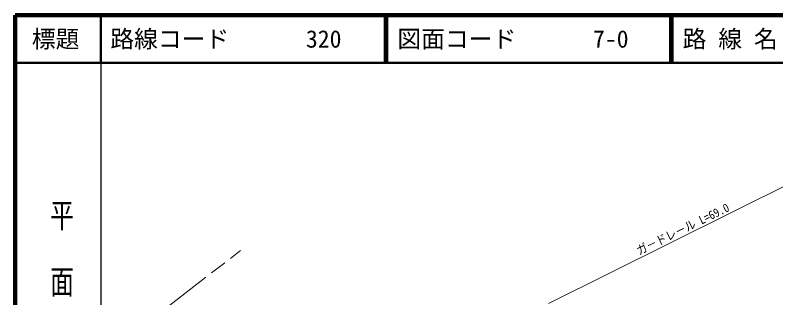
# Model space of a CAD drawing. Units: millimetres, scale not verified. Extents: x 40000 to 680000, y 20000 to 380000.
# Drawn here: x 40000 to 199967, y 320492 to 380000 of the extents above; entities that cross this region are included whole.
import ezdxf
from ezdxf.enums import TextEntityAlignment as Align

# ---------------------------------------------------------------- set-up
doc = ezdxf.new("R2010")
doc.units = ezdxf.units.MM
doc.header["$LTSCALE"] = 1000
doc.linetypes.add('CHAIN', pattern=[18.5, 12, -1.5, 3.5, -1.5])
for name, color, linetype, lineweight in [('M-BMK', 2, 'CHAIN', 13), ('M-STR-HTXT', 7, 'Continuous', 13), ('M-TTL', 2, 'Continuous', 140), ('M-TTL-BAND', 7, 'Continuous', 25), ('M-TTL-LINE', 7, 'Continuous', 50)]:
    doc.layers.add(name, color=color, linetype=linetype, lineweight=lineweight)
doc.layers.add('M-TTL-TXT', color=7, linetype='Continuous')
doc.styles.add('@ＭＳ ゴシック', font='')
doc.styles.add('ＭＳ ゴシック', font='')
doc.styles.get('@ＭＳ ゴシック').set_extended_font_data('@MS Gothic')
doc.styles.get('ＭＳ ゴシック').set_extended_font_data('MS Gothic')

msp = doc.modelspace()

# ---------------------------------------------------------------- linework, layer by layer
at = {"layer": 'M-BMK'}
msp.add_line((70619, 317500), (87401, 330452), dxfattribs=at)
at = {"layer": 'M-STR-HTXT'}
msp.add_line((152170, 319285), (208300, 347289), dxfattribs=at)
at = {"layer": 'M-TTL'}
for p, q in [((40000, 380000), (40000, 20000)), ((680000, 380000), (40000, 380000))]:
    msp.add_line(p, q, dxfattribs=at)
at = {"layer": 'M-TTL-BAND'}
msp.add_line((58000, 370000), (58000, 20000), dxfattribs=at)
at = {"layer": 'M-TTL-LINE'}
for p, q in [((58000, 380000), (58000, 370000)), ((117750, 380000), (117750, 370000)), ((118250, 380000), (118250, 370000)), ((177750, 380000), (177750, 370000)), ((178250, 380000), (178250, 370000)), ((40000, 370000), (680000, 370000))]:
    msp.add_line(p, q, dxfattribs=at)

# ---------------------------------------------------------------- texts
at = {"layer": 'M-STR-HTXT', "style": 'ＭＳ ゴシック', "width": 0.9}
msp.add_text('ガ－ドレ－ル L=69.0', height=1833, rotation=26.2, dxfattribs=at).set_placement((171472, 328944), align=Align.BOTTOM_LEFT)
at = {"layer": 'M-TTL-BAND', "style": '@ＭＳ ゴシック', "width": 1.4}
msp.add_text('平  面  図', height=3666, rotation=270, dxfattribs=at).set_placement((49777, 306475), align=Align.MIDDLE_RIGHT)
at = {"layer": 'M-TTL-TXT', "style": 'ＭＳ ゴシック'}
msp.add_text('標題', height=3666, dxfattribs=at).set_placement((48500, 375000), align=Align.MIDDLE_CENTER)
for s, p in [('路線コード', (60000, 375000)), ('320', (101142, 375000)), ('図面コード', (120380, 375000)), ('7-0', (161521, 375000)), ('路 線 名', (180380, 375000))]:
    msp.add_text(s, height=3666, dxfattribs=at).set_placement(p, align=Align.MIDDLE_LEFT)

doc.saveas('drawing.dxf')
